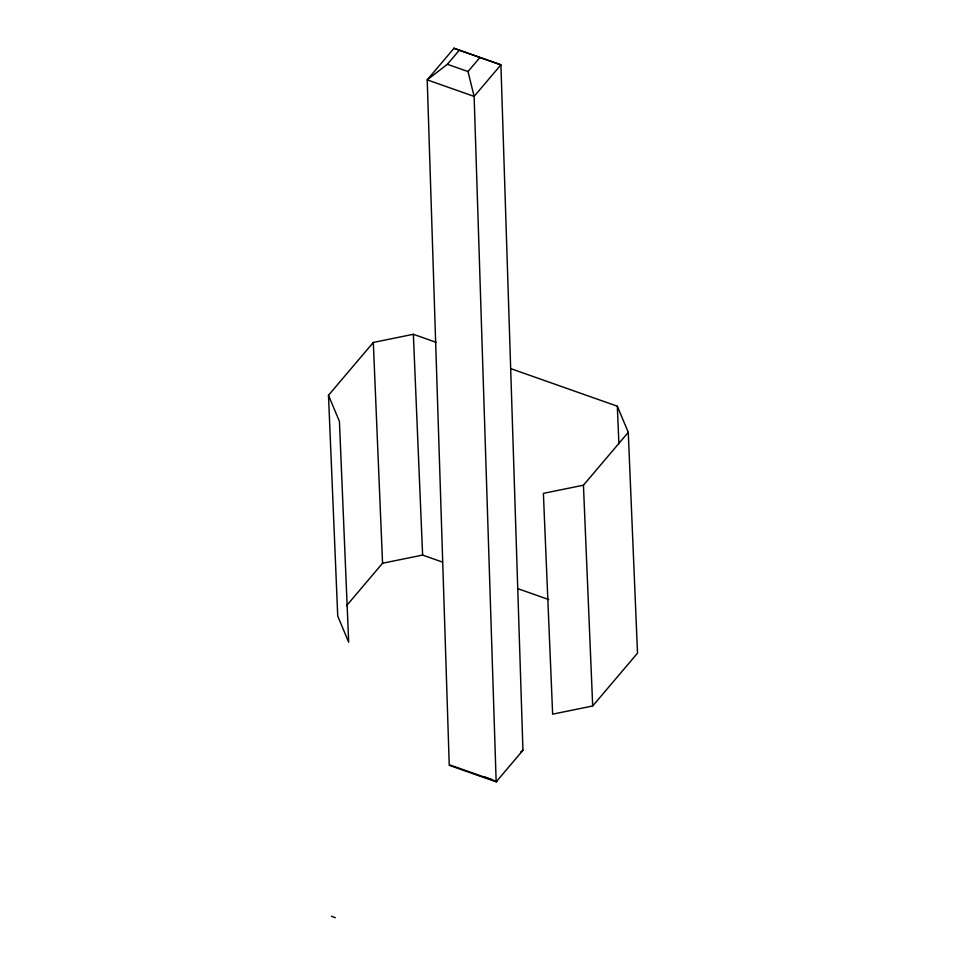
<?xml version="1.0" encoding="UTF-8"?>
<svg xmlns="http://www.w3.org/2000/svg" width="966" height="966" viewBox="0 0 966 966"><rect width="100%" height="100%" fill="white"/><g stroke="black" fill="none" stroke-linecap="round" stroke-linejoin="round"><path stroke-width="1.45" d="M453.996 48.3L427.214 79.864L449.25 765.313L496.162 781.856L522.944 750.292L500.907 64.843L453.996 48.3L500.907 64.843L474.125 96.407L496.162 781.856M479.788 57.67L468.015 71.556L474.125 96.407L427.214 79.864L447.379 64.275L459.152 50.401M328.488 395.287L339.428 421.43L348.678 642.221L337.738 616.079L328.488 395.287L373.311 342.447L413.363 334.284L436.016 342.278M346.516 605.742L382.56 563.238L422.613 555.076L442.44 562.067M628.262 432.357L637.512 653.149L592.689 705.989L552.637 714.152L543.387 493.36L583.44 485.198L628.262 432.357L617.322 406.203L511.086 368.746M520.577 752.152L522.944 750.292M447.379 64.275L468.015 71.556M517.51 588.548L548.676 599.536M484.558 776.905L491.609 779.393M450.035 765.012L496.947 781.554M331.447 916.251L335.323 917.7M617.322 406.203L618.892 443.756M583.44 485.198L592.689 705.989M413.363 334.284L422.613 555.076M373.311 342.447L382.56 563.238"/></g></svg>
